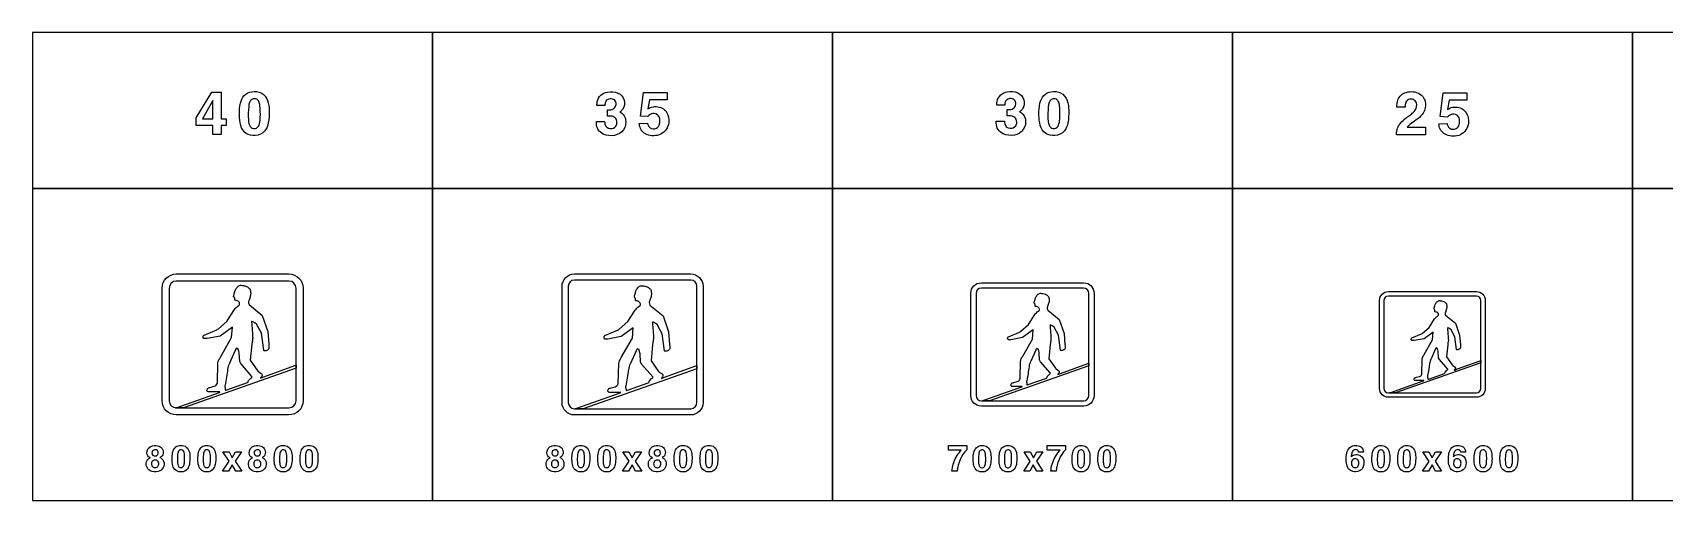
# Model space of a CAD drawing. Extents: x 0 to 18160, y 1159 to 3814.
# Drawn here: x 0 to 9262, y 1159 to 3814 of the extents above; entities that cross this region are included whole.
import ezdxf

# ---------------------------------------------------------------- set-up
doc = ezdxf.new("R2010")
doc.units = 0
doc.header["$MEASUREMENT"] = 0

msp = doc.modelspace()

# ---------------------------------------------------------------- linework, layer by layer
for points in [[(0, 2928.73), (2270, 2928.73), (2270, 3813.73), (0, 3813.73)], [(2270, 2928.73), (4540, 2928.73), (4540, 3813.73), (2270, 3813.73)], [(4540, 2928.73), (6810, 2928.73), (6810, 3813.73), (4540, 3813.73)], [(6810, 2928.73), (9080, 2928.73), (9080, 3813.73), (6810, 3813.73)], [(9080, 2928.73), (11350, 2928.73), (11350, 3813.73), (9080, 3813.73)], [(927.5, 3330.08), (1017.9, 3476.52), (1070.98, 3476.52), (1070.98, 3325.3), (1097.95, 3325.3), (1097.95, 3287.26), (1070.98, 3287.26), (1070.98, 3235.01), (1023.46, 3235.01), (1023.46, 3287.26), (927.5, 3287.26)], [(1023.46, 3427.86), (963.47, 3325.3), (1023.46, 3325.3)], [(0, 1158.73), (2270, 1158.73), (2270, 2928.73), (0, 2928.73)], [(2270, 1158.73), (4540, 1158.73), (4540, 2928.73), (2270, 2928.73)], [(4540, 1158.73), (6810, 1158.73), (6810, 2928.73), (4540, 2928.73)], [(6810, 1158.73), (9080, 1158.73), (9080, 2928.73), (6810, 2928.73)], [(9080, 1158.73), (11350, 1158.73), (11350, 2928.73), (9080, 2928.73)], [(1115.2, 1380.5), (1080.08, 1435.05), (1114.84, 1435.05), (1133.11, 1401), (1151.83, 1435.05), (1185.98, 1435.05), (1150.44, 1381.02), (1186.95, 1325), (1152.4, 1325), (1132.54, 1361.09), (1112.14, 1325), (1077.99, 1325)], [(3385.19, 1380.5), (3350.07, 1435.05), (3384.84, 1435.05), (3403.11, 1401), (3421.83, 1435.05), (3455.97, 1435.05), (3420.43, 1381.02), (3456.95, 1325), (3422.4, 1325), (3402.54, 1361.09), (3382.14, 1325), (3347.99, 1325)], [(5662.41, 1380.12), (5627.29, 1434.67), (5662.06, 1434.67), (5680.33, 1400.62), (5699.05, 1434.67), (5733.19, 1434.67), (5697.65, 1380.64), (5734.17, 1324.62), (5699.62, 1324.62), (5679.76, 1360.71), (5659.35, 1324.62), (5625.21, 1324.62)], [(7925.79, 1380.25), (7890.67, 1434.8), (7925.43, 1434.8), (7943.7, 1400.75), (7962.42, 1434.8), (7996.57, 1434.8), (7961.03, 1380.77), (7997.54, 1324.76), (7962.99, 1324.76), (7943.13, 1360.85), (7922.73, 1324.76), (7888.58, 1324.76)]]:
    msp.add_lwpolyline(points, close=True)
for points in [[(1173.29, 3350.38, -0.0563084), (1179.33, 3413.21, -0.130301), (1201.53, 3457.01, -0.174843), (1243.35, 3478.42, -0.147552), (1296.47, 3471.78, -0.192146), (1333.28, 3428.62, -0.0833996), (1342.52, 3371.59, -0.0545507), (1337.51, 3300.81, -0.116773), (1318.43, 3256.74, -0.221099), (1263.57, 3229.05, -0.162564), (1212.11, 3241.57, -0.174743), (1180.84, 3286.99, -0.0640867), (1173.37, 3345.68)], [(1224.67, 3319.85, 0.0124589), (1225.19, 3313.53, 0.0668192), (1230.8, 3288.13, 0.615362), (1281.7, 3282.53, 0.0726881), (1287.15, 3295.56, 0.0588562), (1291.85, 3332.84, 0.0389037), (1290.23, 3399.82, 0.084671), (1283.64, 3423.16, 0.156013), (1272.18, 3435.33, 0.143208), (1256.47, 3438.29, 0.172584), (1240.71, 3432.09, 0.132565), (1230.76, 3416.53, 0.0498315), (1226.21, 3394.81, 0.0368731)], [(3199.84, 3309.6), (3246.2, 3309.6, 0.0411845), (3248.26, 3294.39, 0.335066), (3278.75, 3269.12, 0.276505), (3310.74, 3283.65, 0.158203), (3316.31, 3304.39, 0.0878221), (3313.34, 3320.3, 0.217575), (3294.82, 3337.17, 0.0882727), (3273.57, 3340.29), (3262.75, 3340.29), (3262.75, 3375.55, 0.0282129), (3282.34, 3376.15, 0.50028), (3309.32, 3421.64, 0.235001), (3290.79, 3436.69, 0.165496), (3265.12, 3434.4, 0.220849), (3250.9, 3417.85, 0.055705), (3248.02, 3399.65), (3203.2, 3399.65, -0.0488003), (3204.97, 3422.24, -0.30773), (3262.59, 3476.74, -0.146685), (3322.07, 3470.82, -0.469869), (3348.61, 3378.04, -0.0891152), (3336.57, 3366.27), (3332.3, 3363.27, -0.0245333), (3343.48, 3356.87, -0.202429), (3365.75, 3320.18, -0.422325), (3303.08, 3230.73, -0.154301), (3238.98, 3237.92, -0.287878), (3199.96, 3298.62, -0.0143877)], [(3442.43, 3298.3), (3489.39, 3300.08, 0.0452719), (3495.79, 3283.85, 0.0567733), (3500.53, 3276.98, 0.070207), (3504.95, 3273.5, 0.264984), (3540.97, 3271.61, 0.20748), (3558.38, 3294.71, 0.147389), (3557.24, 3332.74, 0.308532), (3527.86, 3354.15, 0.215743), (3498.08, 3343.92, 0.028781), (3492.71, 3337.68), (3450.09, 3339.69), (3467.91, 3474.37), (3601.95, 3474.37), (3601.95, 3432.51), (3501.51, 3432.51), (3492.55, 3380.49, -0.0211252), (3505.46, 3388.03, -0.121371), (3538.8, 3393.88, -0.244671), (3598.59, 3361.93, -0.173069), (3610.16, 3302.81, -0.256779), (3564.98, 3236.81, -0.199585), (3485.44, 3235.74, -0.245625), (3445.16, 3284.64, -0.0170062)], [(5469.08, 3311.02), (5515.45, 3311.02, 0.0411845), (5517.5, 3295.81, 0.335066), (5547.99, 3270.53, 0.276505), (5579.98, 3285.07, 0.158203), (5585.55, 3305.8, 0.0878221), (5582.59, 3321.72, 0.217575), (5564.07, 3338.58, 0.0882727), (5542.82, 3341.7), (5532, 3341.7), (5532, 3376.97, 0.0282129), (5551.59, 3377.56, 0.50028), (5578.56, 3423.06, 0.235001), (5560.04, 3438.11, 0.165496), (5534.37, 3435.82, 0.220849), (5520.15, 3419.27, 0.055705), (5517.27, 3401.06), (5472.44, 3401.06, -0.0488003), (5474.22, 3423.65, -0.30773), (5531.84, 3478.16, -0.146685), (5591.32, 3472.23, -0.469869), (5617.86, 3379.46, -0.0891152), (5605.81, 3367.69), (5601.55, 3364.69, -0.0245333), (5612.72, 3358.29, -0.202429), (5635, 3321.6, -0.422325), (5572.32, 3232.15, -0.154301), (5508.22, 3239.33, -0.287878), (5469.2, 3300.04, -0.0143877)], [(5711.68, 3350.38, -0.0563084), (5717.72, 3413.21, -0.130301), (5739.91, 3457.01, -0.174843), (5781.74, 3478.42, -0.147552), (5834.86, 3471.78, -0.192146), (5871.67, 3428.62, -0.0833996), (5880.91, 3371.59, -0.0545507), (5875.89, 3300.81, -0.116773), (5856.82, 3256.74, -0.221099), (5801.96, 3229.05, -0.162564), (5750.5, 3241.57, -0.174743), (5719.22, 3286.99, -0.0640867), (5711.76, 3345.68)], [(5763.06, 3319.85, 0.0124589), (5763.57, 3313.53, 0.0668192), (5769.18, 3288.13, 0.615362), (5820.09, 3282.53, 0.0726881), (5825.54, 3295.56, 0.0588562), (5830.24, 3332.84, 0.0389037), (5828.62, 3399.82, 0.084671), (5822.02, 3423.17, 0.156013), (5810.57, 3435.33, 0.143208), (5794.85, 3438.29, 0.172584), (5779.09, 3432.09, 0.132565), (5769.14, 3416.53, 0.0498315), (5764.6, 3394.81, 0.0368731)], [(7741.06, 3233.52, -0.0640343), (7742.32, 3254.45, -0.161687), (7778.14, 3315, -0.0283718), (7819.97, 3347.38, 0.0545111), (7840.86, 3365.32, 0.192461), (7855.83, 3404.85, 0.234238), (7842.24, 3431.23, 0.196223), (7816.93, 3436.01, 0.252425), (7795.01, 3418.83, 0.0856617), (7790.86, 3401.81, 0.0202329), (7790.15, 3390.12), (7743.51, 3390.12, -0.0983795), (7749.55, 3431.43, -0.245047), (7795.72, 3474.56, -0.207102), (7872.69, 3466.22, -0.233443), (7905.15, 3413.89, -0.20961), (7886.99, 3349.71, -0.0785124), (7853.06, 3318.24, 0.0107372), (7817.24, 3292.45, 0.0665092), (7801.37, 3276.41), (7905.86, 3276.41), (7905.86, 3233.52)], [(7981.21, 3295.46), (8028.17, 3297.24, 0.0452719), (8034.56, 3281, 0.0567733), (8039.3, 3274.13, 0.070207), (8043.73, 3270.66, 0.264984), (8079.74, 3268.76, 0.20748), (8097.16, 3291.86, 0.147389), (8096.02, 3329.9, 0.308532), (8066.63, 3351.3, 0.215743), (8036.85, 3341.07, 0.028781), (8031.48, 3334.83), (7988.87, 3336.85), (8006.68, 3471.52), (8140.72, 3471.52), (8140.72, 3429.66), (8040.29, 3429.66), (8031.33, 3377.65, -0.0211252), (8044.24, 3385.19, -0.121371), (8077.57, 3391.04, -0.244671), (8137.37, 3359.08, -0.173069), (8148.94, 3299.96, -0.256779), (8103.76, 3233.97, -0.199585), (8024.22, 3232.9, -0.245625), (7983.93, 3281.79, -0.0170062)], [(815, 1643.73, -0.414213), (735, 1723.73), (735, 2363.73, -0.414213), (815, 2443.73), (1455, 2443.73, -0.414213), (1535, 2363.73), (1535, 1723.73, -0.414213), (1455, 1643.73)], [(3075, 1643.73, -0.414213), (3005, 1713.73), (3005, 2373.73, -0.414213), (3075, 2443.73), (3735, 2443.73, -0.414213), (3805, 2373.73), (3805, 1713.73, -0.414213), (3735, 1643.73)], [(3075, 1678.73), (3735, 1678.73, 0.414213), (3770, 1713.73), (3770, 2373.73, 0.414213), (3735, 2408.73), (3075, 2408.73, 0.414213), (3040, 2373.73), (3040, 1713.73, 0.414213)], [(815, 1683.73), (1455, 1683.73, 0.414213), (1495, 1723.73), (1495, 2363.73, 0.414213), (1455, 2403.73), (815, 2403.73, 0.414213), (775, 2363.73), (775, 1723.73, 0.414213)], [(811.52, 1683.76), (814.44, 1684.8), (1059.76, 1771.57), (1063.13, 1772.85, 0.0567649), (1062.76, 1774.36), (996.03, 1774.56, -0.0508639), (991.09, 1779.27, -0.133169), (989.56, 1782.29, -0.131043), (990.31, 1787.19, -0.0101784), (993.19, 1792.84, -0.199456), (998.64, 1797.38), (1003.55, 1798.72), (1008.18, 1800.11), (1031.1, 1806.49, 0.253061), (1048.96, 1823.79), (1051.59, 1939.14, -0.0256857), (1055.61, 1953.08, -0.0723394), (1058.03, 1958.02, 0.0199243), (1059.92, 1960.69, -0.0137899), (1062.13, 1965.05, 0.0345737), (1066.09, 1971.46), (1129.34, 2082.31), (1133.69, 2141.61), (1065.23, 2091.22), (990.03, 2076.75), (971.76, 2076.78), (968.52, 2083.98, 0.036649), (968.31, 2086.06, -0.105235), (968.46, 2091.05, -0.13669), (972.73, 2096.84), (973.18, 2097.16), (1044.95, 2127.35, 0.0907276), (1054.42, 2133.18), (1103.46, 2176.64), (1104.14, 2177.23), (1145.48, 2241.35, -0.122815), (1166.72, 2262.31), (1172.66, 2266.72, 0.368363), (1170.18, 2285.11, 0.211916), (1150, 2294.2, -0.385325), (1147.63, 2295.77), (1146.84, 2307.96, 0.368378), (1146.1, 2309.13, -0.413368), (1141.23, 2321.88), (1146.68, 2339.46), (1149.65, 2350.22, -0.0883872), (1153.33, 2358.03, -0.0124485), (1157.26, 2362.87, -0.0240471), (1162.91, 2370.81, -0.168444), (1178.95, 2379.65, -0.0795729), (1184.32, 2379.71, 0.0148114), (1196.65, 2377.66, -0.034073), (1213.68, 2373, -0.0948834), (1225.24, 2365.81), (1229.33, 2362.06, -0.0812881), (1234.29, 2356.02, -0.0191795), (1235.01, 2354.05, 0.0185465), (1236.62, 2342.36, 0.0252788), (1237.56, 2336.16, -0.0635996), (1237.9, 2332.27, -0.00616), (1236.68, 2324.23, -0.041713), (1230, 2300.63, 0.28875), (1228.62, 2269.71), (1303.19, 2207.95), (1334.28, 2117.55), (1340.18, 2045.73, -0.0238113), (1341.03, 2026.44, -0.0203937), (1340.88, 2023.09, -0.210522), (1337.01, 2015.05, -0.150925), (1320.24, 2007.55, -0.0627098), (1315.39, 2007.5, -0.133775), (1311.72, 2008.99), (1311.53, 2010.41), (1298.66, 2106.88), (1270.01, 2159.67), (1260.9, 2165.72, 0.127305), (1243.52, 2173.78, 0.0247986), (1243.2, 2173.17), (1243.26, 2155.07, -0.0497893), (1245.48, 2140.19), (1248.44, 2095.19, -0.0049151), (1249.11, 2083.19, -0.033578), (1249.08, 2081.43, -0.0192314), (1246.16, 2058.52), (1244.13, 2046.02), (1235.64, 1954.18), (1278.08, 1892.93, 0.13893), (1282, 1889.41), (1297.31, 1879.04, -0.0716663), (1299.61, 1876.91, -0.038619), (1302.5, 1871.96, -0.231903), (1301.05, 1861.72), (1293.75, 1855.13), (1294.27, 1853.03), (1297.7, 1854.55), (1311.96, 1859.73), (1489.15, 1924.15), (1490.43, 1924.61), (1495.07, 1926.28), (1495.03, 1908.58), (856.7, 1683.76)], [(3338.06, 1770.24, 0.0567649), (3337.69, 1771.74), (3270.96, 1771.95, -0.0508639), (3266.02, 1776.66, -0.133169), (3264.49, 1779.67, -0.131043), (3265.24, 1784.58, -0.0101784), (3268.12, 1790.23, -0.199456), (3273.57, 1794.76), (3278.48, 1796.1), (3283.11, 1797.5), (3306.03, 1803.88, 0.253061), (3323.89, 1821.18), (3326.52, 1936.53, -0.0256857), (3330.54, 1950.46, -0.0723394), (3332.96, 1955.4, 0.0199243), (3334.85, 1958.07, -0.0137899), (3337.06, 1962.44, 0.0345737), (3341.02, 1968.85), (3404.27, 2079.7), (3408.62, 2139), (3340.16, 2088.61), (3264.96, 2074.14), (3246.69, 2074.16), (3243.45, 2081.36, 0.036649), (3243.24, 2083.45, -0.105235), (3243.39, 2088.43, -0.13669), (3247.66, 2094.23), (3248.11, 2094.54), (3319.88, 2124.73, 0.0907276), (3329.35, 2130.56), (3378.39, 2174.02), (3379.07, 2174.61), (3420.41, 2238.73, -0.122815), (3441.65, 2259.69), (3447.59, 2264.11, 0.368363), (3445.11, 2282.49, 0.211916), (3424.93, 2291.58, -0.385325), (3422.56, 2293.16), (3421.78, 2305.34, 0.368378), (3421.03, 2306.51, -0.413368), (3416.16, 2319.27), (3421.61, 2336.85), (3424.58, 2347.6, -0.0883872), (3428.26, 2355.41, -0.0124485), (3432.19, 2360.26, -0.0240471), (3437.84, 2368.19, -0.168444), (3453.88, 2377.04, -0.0795729), (3459.25, 2377.09, 0.0148114), (3471.58, 2375.04, -0.034073), (3488.61, 2370.38, -0.0948834), (3500.17, 2363.19), (3504.26, 2359.44, -0.0812881), (3509.22, 2353.41, -0.0191795), (3509.95, 2351.43, 0.0185465), (3511.55, 2339.74, 0.0252788), (3512.49, 2333.55, -0.0635996), (3512.83, 2329.65, -0.00616), (3511.61, 2321.61, -0.041713), (3504.93, 2298.02, 0.28875), (3503.55, 2267.1), (3578.13, 2205.34), (3609.21, 2114.93), (3615.11, 2043.12, -0.0238113), (3615.96, 2023.83, -0.0203937), (3615.81, 2020.48, -0.210522), (3611.94, 2012.43, -0.150925), (3595.17, 2004.94, -0.0627098), (3590.32, 2004.88, -0.133775), (3586.65, 2006.37), (3586.46, 2007.8), (3573.59, 2104.27), (3544.94, 2157.06), (3535.83, 2163.1, 0.127305), (3518.45, 2171.17, 0.0247986), (3518.13, 2170.56), (3518.19, 2152.45, -0.0497893), (3520.41, 2137.57), (3523.37, 2092.58, -0.0049151), (3524.05, 2080.57, -0.033578), (3524.01, 2078.81, -0.0192314), (3521.09, 2055.9), (3519.06, 2043.4), (3510.57, 1951.56), (3553.01, 1890.32, 0.13893), (3556.93, 1886.79), (3572.24, 1876.42, -0.0716663), (3574.54, 1874.29, -0.038619), (3577.43, 1869.34, -0.231903), (3575.98, 1859.11), (3568.68, 1852.52), (3569.2, 1850.42), (3572.63, 1851.93), (3586.89, 1857.12), (3764.08, 1921.54), (3765.36, 1922), (3770, 1923.66), (3769.96, 1905.97), (3124.86, 1678.77), (3079.74, 1678.77), (3089.37, 1682.18), (3334.69, 1768.96)], [(5385, 1693.73, -0.414213), (5325, 1753.73), (5325, 2333.73, -0.414213), (5385, 2393.73), (5965, 2393.73, -0.414213), (6025, 2333.73), (6025, 1753.73, -0.414213), (5965, 1693.73)], [(5385, 1723.73), (5965, 1723.73, 0.414213), (5995, 1753.73), (5995, 2333.73, 0.414213), (5965, 2363.73), (5385, 2363.73, 0.414213), (5355, 2333.73), (5355, 1753.73, 0.414213)], [(5617.06, 1803.75, 0.0567649), (5616.74, 1805.07), (5558.34, 1805.25, -0.0508639), (5554.02, 1809.37, -0.133169), (5552.69, 1812.01, -0.131043), (5553.34, 1816.3, -0.0101784), (5555.86, 1821.24, -0.199456), (5560.63, 1825.21), (5564.92, 1826.38), (5568.98, 1827.6), (5589.03, 1833.18, 0.253061), (5604.66, 1848.32), (5606.96, 1949.25, -0.0256857), (5610.48, 1961.45, -0.0723394), (5612.6, 1965.77, 0.0199243), (5614.25, 1968.11, -0.0137899), (5616.18, 1971.92, 0.0345737), (5619.65, 1977.53), (5674.99, 2074.53), (5678.8, 2126.42), (5618.89, 2082.32), (5553.1, 2069.66), (5537.11, 2069.68), (5534.28, 2075.99, 0.036649), (5534.09, 2077.81, -0.105235), (5534.23, 2082.17, -0.13669), (5538.15, 2087.38), (5601.15, 2113.93, 0.0907276), (5609.44, 2119.04), (5652.35, 2157.06), (5652.94, 2157.58), (5689.12, 2213.68, -0.122815), (5707.7, 2232.02), (5712.9, 2235.89, 0.368363), (5710.72, 2251.97, 0.211916), (5693.07, 2259.93, -0.385325), (5691, 2261.31), (5690.31, 2271.97, 0.368378), (5689.66, 2272.99, -0.413368), (5685.4, 2284.15), (5690.16, 2299.53), (5692.77, 2308.94, -0.0883872), (5695.98, 2315.78, -0.0124485), (5699.42, 2320.02, -0.0240471), (5704.37, 2326.96, -0.168444), (5718.4, 2334.7, -0.0795729), (5723.1, 2334.75, 0.0148114), (5733.88, 2332.95, -0.034073), (5748.79, 2328.88, -0.0948834), (5758.9, 2322.59), (5762.48, 2319.3, -0.0812881), (5766.82, 2314.02, -0.0191795), (5767.46, 2312.3, 0.0185465), (5768.87, 2302.07, 0.0252788), (5769.69, 2296.65, -0.0635996), (5769.98, 2293.24, -0.00616), (5768.91, 2286.21, -0.041713), (5763.07, 2265.56, 0.28875), (5761.87, 2238.5), (5827.12, 2184.46), (5854.31, 2105.36), (5859.48, 2042.52, -0.0238113), (5860.22, 2025.64, -0.0203937), (5860.09, 2022.71, -0.210522), (5856.71, 2015.67, -0.150925), (5842.03, 2009.11, -0.0627098), (5837.79, 2009.07, -0.133775), (5834.57, 2010.37), (5834.41, 2011.62), (5823.15, 2096.03), (5798.08, 2142.22), (5790.11, 2147.51, 0.127305), (5774.9, 2154.56, 0.0247986), (5774.62, 2154.03), (5774.67, 2138.19, -0.0497893), (5776.62, 2125.17), (5779.2, 2085.8, -0.0049151), (5779.8, 2075.29, -0.033578), (5779.76, 2073.75, -0.0192314), (5777.21, 2053.71), (5775.44, 2042.77), (5768, 1962.41), (5805.14, 1908.82, 0.13893), (5808.57, 1905.74), (5821.97, 1896.66, -0.0716663), (5823.98, 1894.8, -0.038619), (5826.51, 1890.47, -0.231903), (5825.24, 1881.51), (5818.85, 1875.75), (5819.31, 1873.91), (5822.31, 1875.23), (5834.78, 1879.77), (5989.83, 1936.14), (5990.94, 1936.54), (5995.01, 1938), (5994.97, 1922.51), (5430.51, 1723.71), (5391.03, 1723.71), (5399.45, 1726.7), (5614.11, 1802.63)], [(7695, 1743.73, -0.414213), (7645, 1793.73), (7645, 2293.73, -0.414213), (7695, 2343.73), (8195, 2343.73, -0.414213), (8245, 2293.73), (8245, 1793.73, -0.414213), (8195, 1743.73)], [(7695, 1768.73), (8195, 1768.73, 0.414213), (8220, 1793.73), (8220, 2293.73, 0.414213), (8195, 2318.73), (7695, 2318.73, 0.414213), (7670, 2293.73), (7670, 1793.73, 0.414213)], [(7896.04, 1837.36, 0.0567649), (7895.76, 1838.49), (7845.71, 1838.64, -0.0508639), (7842.01, 1842.17, -0.133169), (7840.86, 1844.44, -0.131043), (7841.42, 1848.11, -0.0101784), (7843.58, 1852.35, -0.199456), (7847.67, 1855.75), (7851.35, 1856.76), (7854.83, 1857.8), (7872.01, 1862.59, 0.253061), (7885.41, 1875.56), (7887.38, 1962.08, -0.0256857), (7890.39, 1972.53, -0.0723394), (7892.21, 1976.23, 0.0199243), (7893.63, 1978.24, -0.0137899), (7895.28, 1981.51, 0.0345737), (7898.26, 1986.32), (7945.69, 2069.45), (7948.95, 2113.93), (7897.61, 2076.14), (7841.21, 2065.28), (7827.51, 2065.3), (7825.08, 2070.7, 0.036649), (7824.92, 2072.26, -0.105235), (7825.04, 2076.01, -0.13669), (7828.4, 2080.47), (7882.4, 2103.23, 0.0907276), (7889.5, 2107.6), (7926.28, 2140.2), (7926.79, 2140.64), (7957.8, 2188.73, -0.122815), (7973.72, 2204.45), (7978.18, 2207.76, 0.368363), (7976.32, 2221.55, 0.211916), (7961.18, 2228.37, -0.385325), (7959.41, 2229.55), (7958.82, 2238.69, 0.368378), (7958.26, 2239.56, -0.413368), (7954.61, 2249.13), (7958.69, 2262.32), (7960.92, 2270.38, -0.0883872), (7963.68, 2276.24, -0.0124485), (7966.63, 2279.87, -0.0240471), (7970.87, 2285.83, -0.168444), (7982.9, 2292.46, -0.0795729), (7986.92, 2292.5, 0.0148114), (7996.17, 2290.96, -0.034073), (8008.95, 2287.47, -0.0948834), (8017.61, 2282.08), (8020.68, 2279.26, -0.0812881), (8024.4, 2274.73, -0.0191795), (8024.94, 2273.26, 0.0185465), (8026.15, 2264.49, 0.0252788), (8026.85, 2259.84, -0.0635996), (8027.11, 2256.92, -0.00616), (8026.19, 2250.89, -0.041713), (8021.18, 2233.19, 0.28875), (8020.15, 2210), (8076.08, 2163.68), (8099.39, 2095.88), (8103.82, 2042.02, -0.0238113), (8104.46, 2027.55, -0.0203937), (8104.34, 2025.04, -0.210522), (8101.44, 2019, -0.150925), (8088.86, 2013.38, -0.0627098), (8085.23, 2013.34, -0.133775), (8082.47, 2014.46), (8082.33, 2015.53), (8072.68, 2087.88), (8051.19, 2127.47), (8044.36, 2132.01, 0.127305), (8031.2, 2137.83), (8031.13, 2124.02, -0.0497893), (8032.79, 2112.86), (8035.01, 2079.11, -0.0049151), (8035.52, 2070.11, -0.033578), (8035.49, 2068.79, -0.0192314), (8033.3, 2051.61), (8031.78, 2042.23), (8025.41, 1973.35), (8057.24, 1927.42, 0.13893), (8060.18, 1924.78), (8071.67, 1917, -0.0716663), (8073.39, 1915.4, -0.038619), (8075.56, 1911.69, -0.231903), (8074.47, 1904.01), (8068.99, 1899.07), (8069.39, 1897.49), (8071.96, 1898.63), (8082.65, 1902.52), (8215.55, 1950.83), (8216.5, 1951.18), (8219.99, 1952.43), (8219.95, 1939.16), (7736.14, 1768.76), (7702.3, 1768.76), (7709.52, 1771.32), (7893.51, 1836.4)], [(1222.5, 1829.5, 0.0123931), (1223.26, 1829.89), (1223.74, 1834.45, -0.208243), (1227.82, 1841.97), (1238.56, 1852.2), (1243.28, 1856.58, 0.166799), (1245.39, 1859.98), (1244.42, 1861.95), (1181.33, 1934.81), (1175.75, 1947.76), (1173.16, 1993.74), (1169.93, 2005.07), (1167.01, 2017.05), (1156.65, 2021.9), (1151.84, 2014.26, -0.0076273), (1150.24, 2009.81), (1118.21, 1938.03), (1117.47, 1936.33, 0.0853891), (1106.87, 1903.57, -0.020977), (1092.08, 1811.88, -0.0052149), (1090.84, 1807.35, 0.157406), (1090.88, 1802.53, -0.0975752), (1092.38, 1796.61, 0.0813759), (1093.24, 1792.87, -0.01905), (1093.19, 1788.34, 0.0800373), (1093.58, 1784.92, 0.174753), (1094.93, 1784.2), (1101.48, 1786.3), (1219.48, 1828.37)], [(3497.43, 1826.88, 0.0123931), (3498.19, 1827.27), (3498.67, 1831.84, -0.208243), (3502.75, 1839.36), (3513.49, 1849.58), (3518.21, 1853.97, 0.166799), (3520.32, 1857.36), (3519.35, 1859.33), (3456.26, 1932.2), (3450.68, 1945.14), (3448.09, 1991.12), (3444.86, 2002.45), (3441.94, 2014.43), (3431.58, 2019.29), (3426.77, 2011.65, -0.0076273), (3425.17, 2007.19), (3393.14, 1935.41), (3392.4, 1933.71, 0.0853891), (3381.8, 1900.95, -0.020977), (3367.01, 1809.27, -0.0052149), (3365.78, 1804.73, 0.157406), (3365.81, 1799.92, -0.0975752), (3367.31, 1794, 0.0813759), (3368.17, 1790.26, -0.01905), (3368.12, 1785.73, 0.0800373), (3368.51, 1782.31, 0.174753), (3369.86, 1781.59), (3376.41, 1783.69), (3494.41, 1825.75)], [(5756.51, 1853.32, 0.0123931), (5757.17, 1853.66), (5757.59, 1857.65, -0.208243), (5761.16, 1864.23), (5770.56, 1873.18), (5774.69, 1877.02, 0.166799), (5776.53, 1879.98), (5775.69, 1881.71), (5720.49, 1945.47), (5715.6, 1956.79), (5713.34, 1997.02), (5710.51, 2006.94), (5707.96, 2017.42), (5698.89, 2021.67), (5694.68, 2014.98, -0.0076273), (5693.28, 2011.08), (5665.26, 1948.28), (5664.6, 1946.79, 0.0853891), (5655.33, 1918.12, -0.020977), (5642.39, 1837.9, -0.0052149), (5641.31, 1833.93, 0.157406), (5641.34, 1829.72, -0.0975752), (5642.65, 1824.54, 0.0813759), (5643.4, 1821.27, -0.01905), (5643.36, 1817.3, 0.0800373), (5643.7, 1814.31, 0.174753), (5644.89, 1813.68), (5650.62, 1815.52), (5753.87, 1852.33)], [(8015.56, 1879.84, 0.0123931), (8016.13, 1880.14), (8016.49, 1883.56, -0.208243), (8019.55, 1889.2), (8027.6, 1896.87), (8031.14, 1900.16, 0.166799), (8032.72, 1902.7), (8032, 1904.18), (7984.68, 1958.83), (7980.5, 1968.54), (7978.56, 2003.02), (7976.13, 2011.52), (7973.94, 2020.5), (7966.17, 2024.15), (7962.56, 2018.42, -0.0076273), (7961.36, 2015.07), (7937.35, 1961.24), (7936.79, 1959.97, 0.0853891), (7928.84, 1935.39, -0.020977), (7917.74, 1866.63, -0.0052149), (7916.82, 1863.23, 0.157406), (7916.85, 1859.62, -0.0975752), (7917.98, 1855.18, 0.0813759), (7918.62, 1852.37, -0.01905), (7918.58, 1848.98, 0.0800373), (7918.87, 1846.41, 0.174753), (7919.89, 1845.87), (7924.8, 1847.45), (8013.3, 1879)], [(667.97, 1401.05, -0.0382282), (664.49, 1402.36, -0.270406), (649.11, 1426.43, -0.377372), (679.44, 1468.35, -0.15371), (717.92, 1466.24, -0.416366), (738.32, 1416.79, -0.173733), (723.77, 1402.41), (722.33, 1401.72, -0.0479914), (732, 1396.77, -0.173856), (743.61, 1380.6, -0.440125), (712.54, 1322.97, -0.184), (667.12, 1326.84, -0.410286), (649.63, 1385.63, -0.151435), (664.03, 1399.09)], [(677.3, 1426.55, 0.0587981), (678.18, 1422.62, 0.18403), (685.27, 1413.45, 0.217144), (702.68, 1412.22, 0.192437), (710.88, 1419.3, 0.157808), (712.54, 1432.71, 0.166677), (707.97, 1441.55, 0.173614), (695.95, 1446.05, 0.2359), (681, 1439.63, 0.184791)], [(791.14, 1392.99, -0.0563084), (794.76, 1430.69, -0.130301), (808.08, 1456.97, -0.174843), (833.18, 1469.81, -0.147552), (865.05, 1465.83, -0.192146), (887.13, 1439.93, -0.0833996), (892.68, 1405.71, -0.0545507), (889.67, 1363.25, -0.116773), (878.22, 1336.8, -0.221099), (845.31, 1320.19, -0.162564), (814.43, 1327.7, -0.174743), (795.66, 1354.96, -0.0640867), (791.18, 1390.17)], [(821.97, 1374.67, 0.0124589), (822.27, 1370.88, 0.0668192), (825.64, 1355.64, 0.615362), (856.18, 1352.28, 0.0726881), (859.46, 1360.1, 0.0588562), (862.27, 1382.47, 0.0389037), (861.3, 1422.66, 0.084671), (857.35, 1436.66, 0.156013), (850.47, 1443.96, 0.143208), (841.04, 1445.74, 0.172584), (831.59, 1442.02, 0.132565), (825.62, 1432.68, 0.0498315), (822.89, 1419.65, 0.0368731)], [(937.88, 1392.98, -0.0563084), (941.51, 1430.68, -0.130301), (954.83, 1456.96, -0.174843), (979.92, 1469.8, -0.147552), (1011.79, 1465.82, -0.192146), (1033.88, 1439.92, -0.0833996), (1039.42, 1405.7, -0.0545507), (1036.41, 1363.24, -0.116773), (1024.97, 1336.79, -0.221099), (992.05, 1320.18, -0.162564), (961.18, 1327.7, -0.174743), (942.41, 1354.95, -0.0640867), (937.93, 1390.16)], [(968.71, 1374.66, 0.0124589), (969.02, 1370.87, 0.0668192), (972.39, 1355.63, 0.615362), (1002.93, 1352.27, 0.0726881), (1006.2, 1360.09, 0.0588562), (1009.02, 1382.46, 0.0389037), (1008.05, 1422.65, 0.084671), (1004.09, 1436.65, 0.156013), (997.22, 1443.95, 0.143208), (987.79, 1445.73, 0.172584), (978.33, 1442.01, 0.132565), (972.36, 1432.67, 0.0498315), (969.64, 1419.64, 0.0368731)], [(1248.01, 1401.03, -0.0382282), (1244.53, 1402.33, -0.270406), (1229.15, 1426.41, -0.377372), (1259.48, 1468.33, -0.15371), (1297.96, 1466.22, -0.416366), (1318.36, 1416.76, -0.173733), (1303.82, 1402.38), (1302.37, 1401.69, -0.0479914), (1312.04, 1396.74, -0.173856), (1323.65, 1380.58, -0.440125), (1292.58, 1322.95, -0.184), (1247.16, 1326.81, -0.410286), (1229.67, 1385.6, -0.151435), (1244.08, 1399.06)], [(1257.35, 1426.52, 0.0587981), (1258.22, 1422.59, 0.18403), (1265.31, 1413.42, 0.217144), (1282.73, 1412.19, 0.192437), (1290.92, 1419.27, 0.157808), (1292.58, 1432.69, 0.166677), (1288.01, 1441.52, 0.173614), (1276, 1446.03, 0.2359), (1261.04, 1439.6, 0.184791)], [(1371.18, 1393.02, -0.0563084), (1374.8, 1430.72, -0.130301), (1388.12, 1457, -0.174843), (1413.22, 1469.84, -0.147552), (1445.09, 1465.86, -0.192146), (1467.17, 1439.96, -0.0833996), (1472.72, 1405.74, -0.0545507), (1469.71, 1363.28, -0.116773), (1458.26, 1336.83, -0.221099), (1425.35, 1320.22, -0.162564), (1394.47, 1327.73, -0.174743), (1375.71, 1354.98, -0.0640867), (1371.23, 1390.2)], [(1402.01, 1374.7, 0.0124589), (1402.32, 1370.91, 0.0668192), (1405.68, 1355.67, 0.615362), (1436.23, 1352.3, 0.0726881), (1439.5, 1360.12, 0.0588562), (1442.32, 1382.49, 0.0389037), (1441.34, 1422.68, 0.084671), (1437.39, 1436.69, 0.156013), (1430.52, 1443.99, 0.143208), (1421.08, 1445.76, 0.172584), (1411.63, 1442.04, 0.132565), (1405.66, 1432.71, 0.0498315), (1402.93, 1419.67, 0.0368731)], [(1517.93, 1393.04, -0.0563084), (1521.55, 1430.74, -0.130301), (1534.87, 1457.02, -0.174843), (1559.96, 1469.87, -0.147552), (1591.84, 1465.89, -0.192146), (1613.92, 1439.99, -0.0833996), (1619.47, 1405.77, -0.0545507), (1616.46, 1363.3, -0.116773), (1605.01, 1336.86, -0.221099), (1572.1, 1320.25, -0.162564), (1541.22, 1327.76, -0.174743), (1522.45, 1355.01, -0.0640867), (1517.97, 1390.22)], [(1548.75, 1374.73, 0.0124589), (1549.06, 1370.93, 0.0668192), (1552.43, 1355.7, 0.615362), (1582.97, 1352.33, 0.0726881), (1586.24, 1360.15, 0.0588562), (1589.06, 1382.52, 0.0389037), (1588.09, 1422.71, 0.084671), (1584.13, 1436.72, 0.156013), (1577.26, 1444.01, 0.143208), (1567.83, 1445.79, 0.172584), (1558.38, 1442.07, 0.132565), (1552.4, 1432.73, 0.0498315), (1549.68, 1419.7, 0.0368731)], [(2937.96, 1401.05, -0.0382282), (2934.48, 1402.36, -0.270406), (2919.1, 1426.43, -0.377372), (2949.43, 1468.35, -0.15371), (2987.91, 1466.24, -0.416366), (3008.32, 1416.79, -0.173733), (2993.77, 1402.41), (2992.32, 1401.72, -0.0479914), (3001.99, 1396.77, -0.173856), (3013.6, 1380.6, -0.440125), (2982.54, 1322.97, -0.184), (2937.11, 1326.84, -0.410286), (2919.62, 1385.63, -0.151435), (2934.03, 1399.09)], [(2947.3, 1426.55, 0.0587981), (2948.18, 1422.62, 0.18403), (2955.26, 1413.45, 0.217144), (2972.68, 1412.22, 0.192437), (2980.88, 1419.3, 0.157808), (2982.54, 1432.71, 0.166677), (2977.96, 1441.55, 0.173614), (2965.95, 1446.05, 0.2359), (2951, 1439.63, 0.184791)], [(3061.13, 1392.99, -0.0563084), (3064.76, 1430.69, -0.130301), (3078.07, 1456.97, -0.174843), (3103.17, 1469.81, -0.147552), (3135.04, 1465.83, -0.192146), (3157.13, 1439.93, -0.0833996), (3162.67, 1405.71, -0.0545507), (3159.66, 1363.25, -0.116773), (3148.22, 1336.8, -0.221099), (3115.3, 1320.19, -0.162564), (3084.43, 1327.7, -0.174743), (3065.66, 1354.96, -0.0640867), (3061.18, 1390.17)], [(3091.96, 1374.67, 0.0124589), (3092.27, 1370.88, 0.0668192), (3095.63, 1355.64, 0.615362), (3126.18, 1352.28, 0.0726881), (3129.45, 1360.1, 0.0588562), (3132.27, 1382.47, 0.0389037), (3131.3, 1422.66, 0.084671), (3127.34, 1436.66, 0.156013), (3120.47, 1443.96, 0.143208), (3111.04, 1445.74, 0.172584), (3101.58, 1442.02, 0.132565), (3095.61, 1432.68, 0.0498315), (3092.89, 1419.65, 0.0368731)], [(3207.88, 1392.98, -0.0563084), (3211.5, 1430.68, -0.130301), (3224.82, 1456.96, -0.174843), (3249.92, 1469.8, -0.147552), (3281.79, 1465.82, -0.192146), (3303.87, 1439.92, -0.0833996), (3309.42, 1405.7, -0.0545507), (3306.41, 1363.24, -0.116773), (3294.96, 1336.79, -0.221099), (3262.05, 1320.18, -0.162564), (3231.17, 1327.69, -0.174743), (3212.4, 1354.95, -0.0640867), (3207.93, 1390.16)], [(3238.71, 1374.66, 0.0124589), (3239.02, 1370.87, 0.0668192), (3242.38, 1355.63, 0.615362), (3272.93, 1352.27, 0.0726881), (3276.2, 1360.09, 0.0588562), (3279.02, 1382.46, 0.0389037), (3278.04, 1422.65, 0.084671), (3274.09, 1436.65, 0.156013), (3267.21, 1443.95, 0.143208), (3257.78, 1445.73, 0.172584), (3248.33, 1442.01, 0.132565), (3242.36, 1432.67, 0.0498315), (3239.63, 1419.64, 0.0368731)], [(3518, 1401.03, -0.0382282), (3514.52, 1402.33, -0.270406), (3499.14, 1426.41, -0.377372), (3529.47, 1468.33, -0.15371), (3567.96, 1466.22, -0.416366), (3588.36, 1416.76, -0.173733), (3573.81, 1402.38), (3572.36, 1401.69, -0.0479914), (3582.03, 1396.74, -0.173856), (3593.64, 1380.58, -0.440125), (3562.58, 1322.95, -0.184), (3517.15, 1326.81, -0.410286), (3499.66, 1385.6, -0.151435), (3514.07, 1399.06)], [(3527.34, 1426.52, 0.0587981), (3528.22, 1422.59, 0.18403), (3535.3, 1413.42, 0.217144), (3552.72, 1412.19, 0.192437), (3560.92, 1419.27, 0.157808), (3562.58, 1432.69, 0.166677), (3558, 1441.52, 0.173614), (3545.99, 1446.03, 0.2359), (3531.04, 1439.6, 0.184791)], [(3641.17, 1393.02, -0.0563084), (3644.8, 1430.72, -0.130301), (3658.12, 1457, -0.174843), (3683.21, 1469.84, -0.147552), (3715.08, 1465.86, -0.192146), (3737.17, 1439.96, -0.0833996), (3742.71, 1405.74, -0.0545507), (3739.7, 1363.28, -0.116773), (3728.26, 1336.83, -0.221099), (3695.34, 1320.22, -0.162564), (3664.47, 1327.73, -0.174743), (3645.7, 1354.98, -0.0640867), (3641.22, 1390.2)], [(3672, 1374.7, 0.0124589), (3672.31, 1370.91, 0.0668192), (3675.68, 1355.67, 0.615362), (3706.22, 1352.3, 0.0726881), (3709.49, 1360.12, 0.0588562), (3712.31, 1382.49, 0.0389037), (3711.34, 1422.68, 0.084671), (3707.38, 1436.69, 0.156013), (3700.51, 1443.99, 0.143208), (3691.08, 1445.76, 0.172584), (3681.62, 1442.04, 0.132565), (3675.65, 1432.71, 0.0498315), (3672.93, 1419.67, 0.0368731)], [(3787.92, 1393.04, -0.0563084), (3791.54, 1430.74, -0.130301), (3804.86, 1457.02, -0.174843), (3829.96, 1469.87, -0.147552), (3861.83, 1465.89, -0.192146), (3883.91, 1439.99, -0.0833996), (3889.46, 1405.77, -0.0545507), (3886.45, 1363.3, -0.116773), (3875, 1336.86, -0.221099), (3842.09, 1320.25, -0.162564), (3811.21, 1327.76, -0.174743), (3792.45, 1355.01, -0.0640867), (3787.97, 1390.22)], [(3818.75, 1374.73, 0.0124589), (3819.06, 1370.93, 0.0668192), (3822.42, 1355.7, 0.615362), (3852.97, 1352.33, 0.0726881), (3856.24, 1360.15, 0.0588562), (3859.06, 1382.52, 0.0389037), (3858.09, 1422.71, 0.084671), (3854.13, 1436.72, 0.156013), (3847.26, 1444.01, 0.143208), (3837.82, 1445.79, 0.172584), (3828.37, 1442.07, 0.132565), (3822.4, 1432.73, 0.0498315), (3819.67, 1419.7, 0.0368731)], [(5197.97, 1470.27), (5301.72, 1470.27), (5301.72, 1446.48, 0.17337), (5248.52, 1324.44), (5218.19, 1324.44, -0.0554097), (5224.99, 1364.06, -0.10295), (5266.79, 1439.84), (5270.2, 1444.08), (5197.97, 1444.08)], [(5338.35, 1392.61, -0.0563084), (5341.98, 1430.31, -0.130301), (5355.29, 1456.59, -0.174843), (5380.39, 1469.43, -0.147552), (5412.26, 1465.45, -0.192146), (5434.35, 1439.55, -0.0833996), (5439.89, 1405.33, -0.0545507), (5436.88, 1362.87, -0.116773), (5425.44, 1336.42, -0.221099), (5392.52, 1319.81, -0.162564), (5361.65, 1327.32, -0.174743), (5342.88, 1354.57, -0.0640867), (5338.4, 1389.79)], [(5369.18, 1374.29, 0.0124589), (5369.49, 1370.5, 0.0668192), (5372.85, 1355.26, 0.615362), (5403.4, 1351.89, 0.0726881), (5406.67, 1359.71, 0.0588562), (5409.49, 1382.08, 0.0389037), (5408.52, 1422.27, 0.084671), (5404.56, 1436.28, 0.156013), (5397.69, 1443.58, 0.143208), (5388.26, 1445.35, 0.172584), (5378.8, 1441.63, 0.132565), (5372.83, 1432.3, 0.0498315), (5370.1, 1419.26, 0.0368731)], [(5485.1, 1392.6, -0.0563084), (5488.72, 1430.3, -0.130301), (5502.04, 1456.58, -0.174843), (5527.14, 1469.42, -0.147552), (5559.01, 1465.44, -0.192146), (5581.09, 1439.54, -0.0833996), (5586.64, 1405.32, -0.0545507), (5583.63, 1362.86, -0.116773), (5572.18, 1336.41, -0.221099), (5539.27, 1319.8, -0.162564), (5508.39, 1327.31, -0.174743), (5489.62, 1354.56, -0.0640867), (5485.14, 1389.78)], [(5515.93, 1374.28, 0.0124589), (5516.23, 1370.49, 0.0668192), (5519.6, 1355.25, 0.615362), (5550.14, 1351.89, 0.0726881), (5553.41, 1359.71, 0.0588562), (5556.23, 1382.08, 0.0389037), (5555.26, 1422.27, 0.084671), (5551.31, 1436.27, 0.156013), (5544.43, 1443.57, 0.143208), (5535, 1445.35, 0.172584), (5525.55, 1441.63, 0.132565), (5519.58, 1432.29, 0.0498315), (5516.85, 1419.26, 0.0368731)], [(5759.16, 1470.24), (5862.9, 1470.24), (5862.9, 1446.45, 0.17337), (5809.7, 1324.41), (5779.37, 1324.41, -0.0554097), (5786.17, 1364.03, -0.10295), (5827.97, 1439.81), (5831.39, 1444.06), (5759.16, 1444.06)], [(5899.54, 1392.63, -0.0563084), (5903.16, 1430.33, -0.130301), (5916.48, 1456.61, -0.174843), (5941.57, 1469.46, -0.147552), (5973.45, 1465.48, -0.192146), (5995.53, 1439.58, -0.0833996), (6001.08, 1405.36, -0.0545507), (5998.07, 1362.89, -0.116773), (5986.62, 1336.45, -0.221099), (5953.71, 1319.84, -0.162564), (5922.83, 1327.35, -0.174743), (5904.06, 1354.6, -0.0640867), (5899.58, 1389.81)], [(5930.36, 1374.32, 0.0124589), (5930.67, 1370.52, 0.0668192), (5934.04, 1355.29, 0.615362), (5964.58, 1351.92, 0.0726881), (5967.85, 1359.74, 0.0588562), (5970.67, 1382.11, 0.0389037), (5969.7, 1422.3, 0.084671), (5965.74, 1436.31, 0.156013), (5958.87, 1443.6, 0.143208), (5949.44, 1445.38, 0.172584), (5939.99, 1441.66, 0.132565), (5934.01, 1432.32, 0.0498315), (5931.29, 1419.29, 0.0368731)], [(6046.28, 1392.66, -0.0563084), (6049.91, 1430.36, -0.130301), (6063.22, 1456.64, -0.174843), (6088.32, 1469.48, -0.147552), (6120.19, 1465.5, -0.192146), (6142.28, 1439.6, -0.0833996), (6147.82, 1405.39, -0.0545507), (6144.81, 1362.92, -0.116773), (6133.37, 1336.48, -0.221099), (6100.45, 1319.86, -0.162564), (6069.58, 1327.38, -0.174743), (6050.81, 1354.63, -0.0640867), (6046.33, 1389.84)], [(6077.11, 1374.34, 0.0124589), (6077.42, 1370.55, 0.0668192), (6080.78, 1355.31, 0.615362), (6111.33, 1351.95, 0.0726881), (6114.6, 1359.77, 0.0588562), (6117.42, 1382.14, 0.0389037), (6116.45, 1422.33, 0.084671), (6112.49, 1436.33, 0.156013), (6105.62, 1443.63, 0.143208), (6096.19, 1445.41, 0.172584), (6086.73, 1441.69, 0.132565), (6080.76, 1432.35, 0.0498315), (6078.04, 1419.32, 0.0368731)], [(7553.86, 1432.63), (7525.61, 1432.63, 0.0333099), (7523.62, 1437.96, 0.308433), (7507.89, 1446.66, 0.256298), (7491.16, 1436.45, 0.0718547), (7486.8, 1425.4, 0.0422837), (7483.79, 1406.59, -0.0343264), (7495.07, 1414.55, -0.198215), (7524.83, 1417.28, -0.294049), (7555.09, 1385.33, -0.195966), (7547.53, 1340.5, -0.251599), (7509.24, 1320.64, -0.162734), (7477.67, 1329.95, -0.142524), (7461.25, 1353.37, -0.0867955), (7455.85, 1387.89, -0.0561633), (7459.19, 1426.57, -0.143087), (7476.02, 1458.51, -0.165016), (7500.4, 1470.1, -0.137094), (7531.63, 1466.33, -0.238813), (7552.18, 1440.83, -0.0169871)], [(7485.38, 1370.83, 0.0641861), (7486.63, 1360.57, 0.139351), (7492.27, 1350.48, 0.240104), (7510.16, 1344.86, 0.267924), (7524.24, 1354.98, 0.140614), (7527.13, 1375.33, 0.112774), (7523.2, 1386.42, 0.271024), (7505.59, 1395, 0.294594), (7487.58, 1383.15, 0.0908659)], [(7601.73, 1392.75, -0.0563084), (7605.35, 1430.45, -0.130301), (7618.67, 1456.73, -0.174843), (7643.77, 1469.58, -0.147552), (7675.64, 1465.59, -0.192146), (7697.72, 1439.69, -0.0833996), (7703.27, 1405.48, -0.0545507), (7700.26, 1363.01, -0.116773), (7688.81, 1336.57, -0.221099), (7655.9, 1319.95, -0.162564), (7625.02, 1327.47, -0.174743), (7606.25, 1354.72, -0.0640867), (7601.78, 1389.93)], [(7632.56, 1374.43, 0.0124589), (7632.86, 1370.64, 0.0668192), (7636.23, 1355.41, 0.615362), (7666.78, 1352.04, 0.0726881), (7670.05, 1359.86, 0.0588562), (7672.86, 1382.23, 0.0389037), (7671.89, 1422.42, 0.084671), (7667.94, 1436.42, 0.156013), (7661.06, 1443.72, 0.143208), (7651.63, 1445.5, 0.172584), (7642.18, 1441.78, 0.132565), (7636.21, 1432.44, 0.0498315), (7633.48, 1419.41, 0.0368731)], [(7748.47, 1392.75, -0.0563084), (7752.1, 1430.45, -0.130301), (7765.42, 1456.73, -0.174843), (7790.51, 1469.58, -0.147552), (7822.38, 1465.59, -0.192146), (7844.47, 1439.69, -0.0833996), (7850.01, 1405.48, -0.0545507), (7847, 1363.01, -0.116773), (7835.56, 1336.57, -0.221099), (7802.64, 1319.95, -0.162564), (7771.77, 1327.47, -0.174743), (7753, 1354.72, -0.0640867), (7748.52, 1389.93)], [(7779.3, 1374.43, 0.0124589), (7779.61, 1370.64, 0.0668192), (7782.98, 1355.41, 0.615362), (7813.52, 1352.04, 0.0726881), (7816.79, 1359.86, 0.0588562), (7819.61, 1382.23, 0.0389037), (7818.64, 1422.42, 0.084671), (7814.68, 1436.42, 0.156013), (7807.81, 1443.72, 0.143208), (7798.38, 1445.5, 0.172584), (7788.92, 1441.78, 0.132565), (7782.95, 1432.44, 0.0498315), (7780.23, 1419.41, 0.0368731)], [(8133.77, 1432.62), (8105.52, 1432.62, 0.0333099), (8103.53, 1437.95, 0.308433), (8087.8, 1446.65, 0.256298), (8071.07, 1436.44, 0.0718547), (8066.71, 1425.4, 0.0422837), (8063.7, 1406.58, -0.0343264), (8074.98, 1414.54, -0.198215), (8104.74, 1417.27, -0.294049), (8135, 1385.32, -0.195966), (8127.44, 1340.49, -0.251599), (8089.15, 1320.63, -0.162734), (8057.59, 1329.95, -0.142524), (8041.16, 1353.36, -0.0867955), (8035.76, 1387.88, -0.0561633), (8039.1, 1426.56, -0.143087), (8055.93, 1458.5, -0.165016), (8080.31, 1470.09, -0.137094), (8111.54, 1466.32, -0.238813), (8132.09, 1440.82, -0.0169871)], [(8065.29, 1370.82, 0.0641861), (8066.54, 1360.56, 0.139351), (8072.18, 1350.47, 0.240104), (8090.07, 1344.85, 0.267924), (8104.15, 1354.97, 0.140614), (8107.04, 1375.32, 0.112774), (8103.11, 1386.41, 0.271024), (8085.5, 1394.99, 0.294594), (8067.49, 1383.14, 0.0908659)], [(8181.64, 1392.77, -0.0563084), (8185.26, 1430.47, -0.130301), (8198.58, 1456.75, -0.174843), (8223.68, 1469.59, -0.147552), (8255.55, 1465.61, -0.192146), (8277.63, 1439.71, -0.0833996), (8283.18, 1405.49, -0.0545507), (8280.17, 1363.03, -0.116773), (8268.72, 1336.58, -0.221099), (8235.81, 1319.97, -0.162564), (8204.93, 1327.48, -0.174743), (8186.16, 1354.74, -0.0640867), (8181.69, 1389.95)], [(8212.47, 1374.45, 0.0124589), (8212.78, 1370.66, 0.0668192), (8216.14, 1355.42, 0.615362), (8246.69, 1352.06, 0.0726881), (8249.96, 1359.88, 0.0588562), (8252.78, 1382.25, 0.0389037), (8251.8, 1422.44, 0.084671), (8247.85, 1436.44, 0.156013), (8240.97, 1443.74, 0.143208), (8231.54, 1445.52, 0.172584), (8222.09, 1441.8, 0.132565), (8216.12, 1432.46, 0.0498315), (8213.39, 1419.43, 0.0368731)], [(8328.38, 1392.8, -0.0563084), (8332.01, 1430.5, -0.130301), (8345.33, 1456.78, -0.174843), (8370.42, 1469.62, -0.147552), (8402.29, 1465.64, -0.192146), (8424.38, 1439.74, -0.0833996), (8429.92, 1405.52, -0.0545507), (8426.92, 1363.06, -0.116773), (8415.47, 1336.61, -0.221099), (8382.55, 1320, -0.162564), (8351.68, 1327.51, -0.174743), (8332.91, 1354.76, -0.0640867), (8328.43, 1389.98)], [(8359.21, 1374.48, 0.0124589), (8359.52, 1370.69, 0.0668192), (8362.89, 1355.45, 0.615362), (8393.43, 1352.09, 0.0726881), (8396.7, 1359.91, 0.0588562), (8399.52, 1382.27, 0.0389037), (8398.55, 1422.46, 0.084671), (8394.59, 1436.47, 0.156013), (8387.72, 1443.77, 0.143208), (8378.29, 1445.54, 0.172584), (8368.84, 1441.82, 0.132565), (8362.86, 1432.49, 0.0498315), (8360.14, 1419.45, 0.0368731)], [(674.84, 1365.82, 0.0490068), (675.76, 1359.11, 0.121824), (679.86, 1350.72, 0.229649), (696.88, 1344.37, 0.256774), (712.87, 1354.3, 0.178638), (714.67, 1373.85, 0.196143), (706.48, 1384.92, 0.197496), (689.08, 1387, 0.222887), (677.16, 1377.74, 0.124888)], [(1254.88, 1365.79, 0.0490068), (1255.81, 1359.08, 0.121824), (1259.91, 1350.7, 0.229649), (1276.92, 1344.34, 0.256774), (1292.91, 1354.27, 0.178638), (1294.72, 1373.82, 0.196143), (1286.52, 1384.89, 0.197496), (1269.12, 1386.97, 0.222887), (1257.2, 1377.71, 0.124888)], [(2944.83, 1365.82, 0.0490068), (2945.76, 1359.11, 0.121824), (2949.86, 1350.72, 0.229649), (2966.87, 1344.37, 0.256774), (2982.87, 1354.3, 0.178638), (2984.67, 1373.85, 0.196143), (2976.47, 1384.92, 0.197496), (2959.08, 1387, 0.222887), (2947.16, 1377.74, 0.124888)], [(3524.88, 1365.79, 0.0490068), (3525.8, 1359.08, 0.121824), (3529.9, 1350.69, 0.229649), (3546.91, 1344.34, 0.256774), (3562.91, 1354.27, 0.178638), (3564.71, 1373.82, 0.196143), (3556.51, 1384.89, 0.197496), (3539.12, 1386.97, 0.222887), (3527.2, 1377.71, 0.124888)]]:
    msp.add_lwpolyline(points, format="xyb", close=True)

doc.saveas('drawing.dxf')
